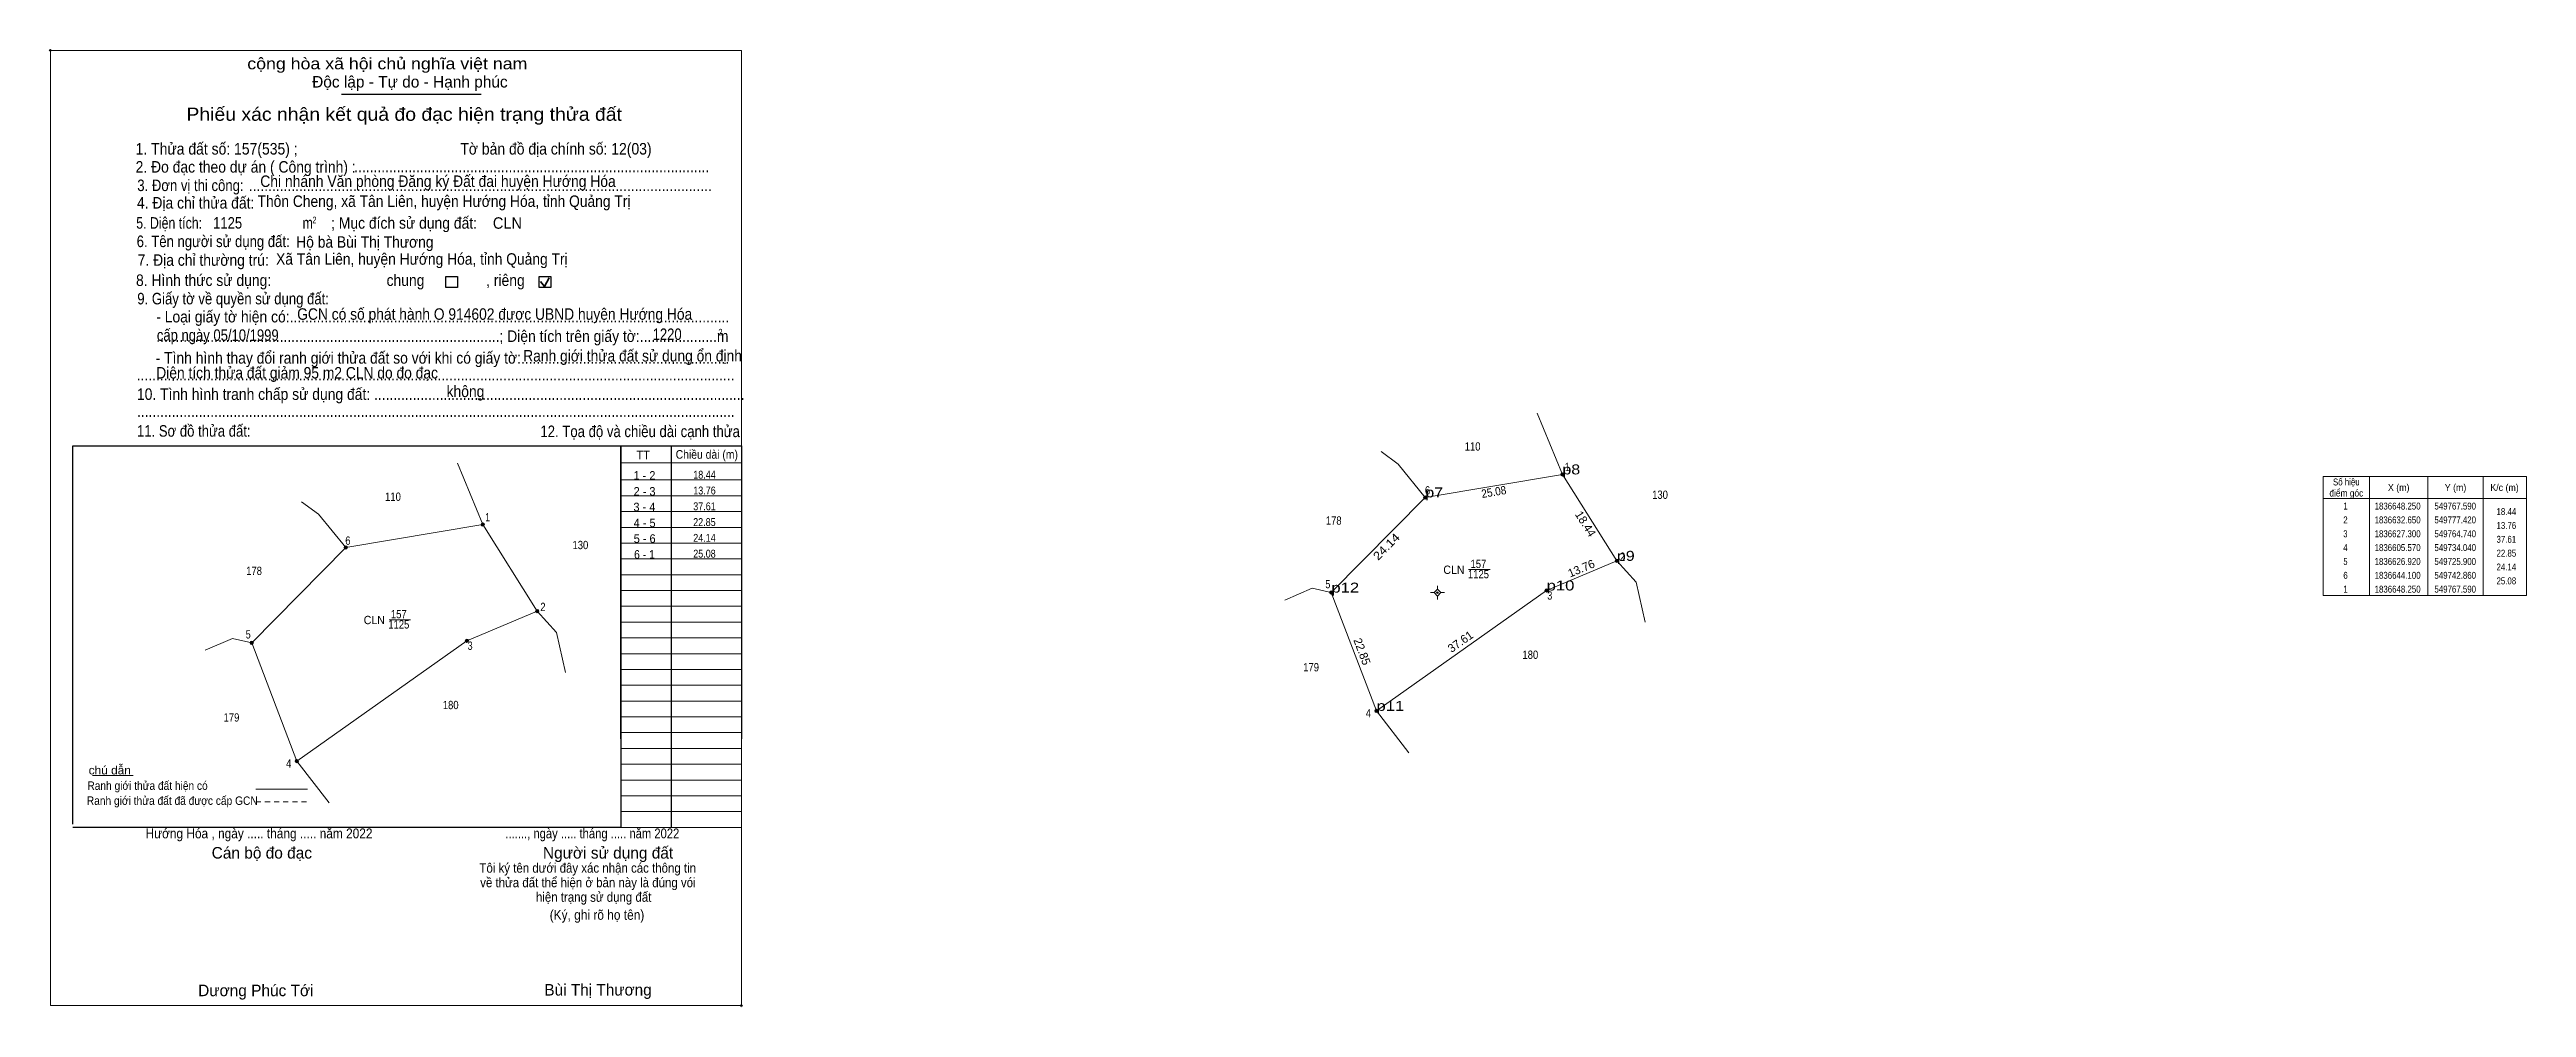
# Model space of a CAD drawing. Header units: metres. Extents: x 549495 to 549942, y 1836552 to 1836725.
import ezdxf
from ezdxf.enums import TextEntityAlignment as Align

# ---------------------------------------------------------------- set-up
doc = ezdxf.new("R2010")
doc.units = ezdxf.units.M
doc.header["$LTSCALE"] = 0.61
doc.header["$PDMODE"] = 32
doc.header["$PDSIZE"] = 0.305
doc.linetypes.add('SHORT_DASHED', pattern=[2.7, 1.5, -1.2])
for name, color, linetype, lineweight in [('1', 7, 'Continuous', 13), ('10', 7, 'Continuous', 13), ('17', 7, 'Continuous', 13), ('2', 7, 'Continuous', 25), ('30', 7, 'Continuous', 13), ('36', 7, 'Continuous', 13), ('53', 7, 'Continuous', 13), ('6', 7, 'Continuous', 13), ('63', 7, 'Continuous', 13)]:
    doc.layers.add(name, color=color, linetype=linetype, lineweight=lineweight)
doc.layers.add('12', color=7, linetype='Continuous')
doc.layers.add('7', color=7, linetype='Continuous')

msp = doc.modelspace()

# ---------------------------------------------------------------- hatches: boundary and pattern name
at = {"layer": '53'}
msp.add_hatch(color=256, dxfattribs=at).paths.add_polyline_path([(549745.1998, 1836626.91, 1), (549744.8998, 1836626.91, 1)])
at = {"layer": '63'}
for points in [[(549767.89, 1836648.25, 1), (549767.29, 1836648.25, 1)], [(549743.16, 1836644.1, 1), (549742.56, 1836644.1, 1)], [(549573.1, 1836639.18, 1), (549572.5, 1836639.18, 1)], [(549548.37, 1836635.03, 1), (549547.77, 1836635.03, 1)], [(549777.72, 1836632.65, 1), (549777.12, 1836632.65, 1)], [(549726.2, 1836626.92, 1), (549725.6, 1836626.92, 1)], [(549765.04, 1836627.3, 1), (549764.44, 1836627.3, 1)], [(549582.93, 1836623.58, 1), (549582.33, 1836623.58, 1)], [(549531.41, 1836617.85, 1), (549530.81, 1836617.85, 1)], [(549570.25, 1836618.23, 1), (549569.65, 1836618.23, 1)], [(549734.34, 1836605.57, 1), (549733.74, 1836605.57, 1)], [(549539.55, 1836596.5, 1), (549538.95, 1836596.5, 1)]]:
    msp.add_hatch(color=256, dxfattribs=at).paths.add_polyline_path(points)

# ---------------------------------------------------------------- linework, layer by layer
at = {"layer": '1'}
msp.add_lwpolyline([(549572.8, 1836639.18), (549582.63, 1836623.58), (549569.95, 1836618.23), (549539.25, 1836596.5), (549531.11, 1836617.85), (549548.07, 1836635.03)], close=True, dxfattribs=at)
at = {"layer": '10'}
msp.add_lwpolyline([(549767.59, 1836648.25), (549777.42, 1836632.65), (549764.74, 1836627.3), (549734.04, 1836605.57), (549725.9, 1836626.92), (549742.86, 1836644.1)], close=True, dxfattribs=at)
at = {"layer": '17'}
msp.add_line((549502.39, 1836593.9), (549509.74, 1836593.9), dxfattribs=at)
at = {"layer": '2'}
for p, q in [((549547.3, 1836716.88), (549572.51, 1836716.88)), ((549498.85, 1836653.42), (549597.74, 1836653.42)), ((549498.85, 1836585.1), (549498.85, 1836653.42)), ((549597.74, 1836653.42), (549597.74, 1836584.54)), ((549597.74, 1836584.54), (549498.85, 1836584.54))]:
    msp.add_line(p, q, dxfattribs=at)
at = {"layer": '2', "lineweight": 35}
for p, q in [((549583.92, 1836682.17), (549584.79, 1836683.71)), ((549583.21, 1836683.09), (549583.92, 1836682.17))]:
    msp.add_line(p, q, dxfattribs=at)
at = {"layer": '2', "lineweight": 13}
msp.add_lwpolyline([(549494.79, 1836724.79), (549619.46, 1836724.79), (549619.46, 1836552.36), (549494.79, 1836552.36)], close=True, dxfattribs=at)
at = {"layer": '2'}
for points in [[(549566.12, 1836683.98), (549568.26, 1836683.98), (549568.26, 1836681.98), (549566.12, 1836681.98)], [(549582.97, 1836683.98), (549585.11, 1836683.98), (549585.11, 1836681.98), (549582.97, 1836681.98)]]:
    msp.add_lwpolyline(points, close=True, dxfattribs=at)
for p in [(549494.79, 1836724.79), (549619.45, 1836552.36)]:
    msp.add_point(p, dxfattribs=at)
at = {"layer": '30', "lineweight": 25}
for p, q in [((549597.74, 1836600.55), (549597.74, 1836653.42)), ((549606.82, 1836653.42), (549606.82, 1836584.54))]:
    msp.add_line(p, q, dxfattribs=at)
at = {"layer": '30'}
for p, q in [((549597.74, 1836650.31), (549619.46, 1836650.31)), ((549597.69, 1836644.38), (549619.4, 1836644.38)), ((549597.74, 1836647.29), (549619.46, 1836647.29)), ((549597.74, 1836641.55), (549619.46, 1836641.55)), ((549597.74, 1836638.69), (549619.46, 1836638.69)), ((549597.74, 1836635.84), (549619.46, 1836635.84)), ((549597.74, 1836632.99), (549619.46, 1836632.99)), ((549597.74, 1836630.14), (549619.46, 1836630.14)), ((549597.74, 1836627.29), (549619.46, 1836627.29)), ((549597.74, 1836624.44), (549619.46, 1836624.44)), ((549597.74, 1836621.59), (549619.46, 1836621.59)), ((549597.74, 1836618.74), (549619.46, 1836618.74)), ((549597.74, 1836615.89), (549619.46, 1836615.89)), ((549597.74, 1836613.04), (549619.46, 1836613.04)), ((549597.74, 1836610.19), (549619.46, 1836610.19)), ((549597.74, 1836607.34), (549619.46, 1836607.34)), ((549597.74, 1836604.49), (549619.46, 1836604.49)), ((549597.74, 1836601.64), (549619.46, 1836601.64)), ((549597.74, 1836598.79), (549619.46, 1836598.79)), ((549597.74, 1836595.94), (549619.46, 1836595.94)), ((549597.74, 1836595.93), (549619.46, 1836595.93)), ((549597.74, 1836593.09), (549619.46, 1836593.09)), ((549597.74, 1836590.24), (549619.46, 1836590.24)), ((549597.74, 1836587.39), (549619.46, 1836587.39)), ((549597.74, 1836584.54), (549619.46, 1836584.54))]:
    msp.add_line(p, q, dxfattribs=at)
at = {"layer": '30', "lineweight": 25}
msp.add_lwpolyline([(549597.74, 1836653.42), (549619.46, 1836653.42), (549619.46, 1836600.55)], dxfattribs=at)
at = {"layer": '36'}
for points in [[(549767.59, 1836648.25), (549777.42, 1836632.65), (549764.74, 1836627.3), (549734.04, 1836605.57), (549725.9, 1836626.92), (549742.86, 1836644.1)], [(549572.8, 1836639.18), (549582.63, 1836623.58), (549569.95, 1836618.23), (549539.25, 1836596.5), (549531.11, 1836617.85), (549548.07, 1836635.03)]]:
    msp.add_lwpolyline(points, close=True, dxfattribs=at)
at = {"layer": '53'}
for p, q in [((549744.43, 1836626.91), (549743.8, 1836626.91)), ((549745.05, 1836628.16), (549745.05, 1836627.53)), ((549745.05, 1836626.29), (549745.05, 1836625.66)), ((549746.3, 1836626.91), (549745.68, 1836626.91))]:
    msp.add_line(p, q, dxfattribs=at)
msp.add_lwpolyline([(549745.05, 1836627.53), (549744.43, 1836626.91), (549745.05, 1836626.29), (549745.68, 1836626.91)], close=True, dxfattribs=at)
msp.add_circle((549745.0498, 1836626.91), 0.15, dxfattribs=at)
at = {"layer": '6'}
msp.add_line((549531.86, 1836591.41), (549541.15, 1836591.41), dxfattribs=at)
at = {"layer": '6', "linetype": 'SHORT_DASHED'}
msp.add_line((549531.86, 1836589.14), (549541.15, 1836589.14), dxfattribs=at)
at = {"layer": '63'}
for p, q in [((549767.59, 1836648.25), (549763.04, 1836659.32)), ((549572.8, 1836639.18), (549568.25, 1836650.25)), ((549913.23, 1836647.88), (549913.23, 1836626.38)), ((549923.73, 1836647.88), (549923.73, 1836626.38)), ((549933.73, 1836647.88), (549933.73, 1836626.38)), ((549904.83, 1836643.88), (549941.53, 1836643.88)), ((549750.68, 1836631.09), (549754.55, 1836631.09)), ((549555.89, 1836622.02), (549559.76, 1836622.02)), ((549734.04, 1836605.57), (549739.9, 1836598.01)), ((549539.25, 1836596.5), (549545.11, 1836588.94))]:
    msp.add_line(p, q, dxfattribs=at)
for points in [[(549742.86, 1836644.1), (549737.95, 1836650.12), (549734.9, 1836652.36)], [(549548.07, 1836635.03), (549543.16, 1836641.05), (549540.11, 1836643.29)], [(549777.42, 1836632.65), (549780.9, 1836628.78), (549782.5, 1836621.57)], [(549725.9, 1836626.92), (549722.46, 1836627.72), (549717.49, 1836625.58)], [(549582.63, 1836623.58), (549586.11, 1836619.71), (549587.71, 1836612.5)], [(549531.11, 1836617.85), (549527.67, 1836618.65), (549522.7, 1836616.51)]]:
    msp.add_lwpolyline(points, dxfattribs=at)
msp.add_lwpolyline([(549904.83, 1836647.88), (549941.53, 1836647.88), (549941.53, 1836626.38), (549904.83, 1836626.38)], close=True, dxfattribs=at)
for centre in [(549767.59, 1836648.25), (549742.86, 1836644.1), (549572.8, 1836639.18), (549548.07, 1836635.03), (549777.42, 1836632.65), (549725.9, 1836626.92), (549764.74, 1836627.3), (549582.63, 1836623.58), (549531.11, 1836617.85), (549569.95, 1836618.23), (549734.04, 1836605.57), (549539.25, 1836596.5)]:
    msp.add_circle(centre, 0.3, dxfattribs=at)
at = {"layer": '7'}
for p in [(549767.59, 1836648.25), (549742.86, 1836644.1), (549777.42, 1836632.65), (549725.9, 1836626.92), (549764.73, 1836627.3), (549734.04, 1836605.57)]:
    msp.add_point(p, dxfattribs=at)

# ---------------------------------------------------------------- texts
at = {"layer": '1'}
for s, height, width, p in [('110', 1.5, 0.85, (549751.395, 1836652.55)), ('1 - 2', 1.555, 0.95, (549601.975, 1836647.29)), ('110', 1.5, 0.85, (549556.605, 1836643.48)), ('2 - 3', 1.555, 0.95, (549601.99, 1836644.41)), ('130', 1.5, 0.85, (549785.205, 1836643.83)), ('3 - 4', 1.555, 0.95, (549601.965, 1836641.59)), ('4 - 5', 1.555, 0.95, (549602.005, 1836638.72)), ('178', 1.5, 0.85, (549726.33, 1836639.17)), ('130', 1.5, 0.85, (549590.415, 1836634.76)), ('5 - 6', 1.555, 0.95, (549602.01, 1836635.89)), ('6 - 1', 1.55, 0.9, (549601.975, 1836633.03)), ('178', 1.5, 0.85, (549531.54, 1836630.1)), ('CLN', 1.5, 0.95, (549748.02, 1836630.29)), ('1125', 1.5, 0.85, (549752.445, 1836629.5)), ('157', 1.5, 0.85, (549752.44, 1836631.35)), ('CLN', 1.5, 0.95, (549553.23, 1836621.22)), ('1125', 1.5, 0.85, (549557.655, 1836620.43)), ('157', 1.5, 0.85, (549557.65, 1836622.28)), ('180', 1.5, 0.85, (549761.805, 1836614.95)), ('179', 1.5, 0.85, (549722.255, 1836612.7)), ('179', 1.5, 0.85, (549527.465, 1836603.63)), ('180', 1.5, 0.85, (549567.015, 1836605.88))]:
    msp.add_text(s, height=height, dxfattribs=dict(at, width=width)).set_placement(p, align=Align.CENTER)
at = {"layer": '12'}
for s, width, p in [('p8', 1.2, (549767.59, 1836648.25)), ('p7', 1.2, (549742.86, 1836644.1)), ('p9', 1.2, (549777.42, 1836632.65)), ('p12', 1.25, (549725.9, 1836626.92)), ('p10', 1.25, (549764.74, 1836627.3)), ('p11', 1.25, (549734.04, 1836605.57))]:
    msp.add_text(s, height=1.8, dxfattribs=dict(at, width=width)).set_placement(p)
at = {"layer": '2'}
for s, height, width, p in [('cộng hòa xã hội chủ nghĩa việt nam', 2.081, 1.15, (549530.32, 1836721.37)), ('1. Thửa đất số: 157(535) ;                                          Tờ bản đồ địa chính số: 12(03)', 2.09, 0.9, (549510.17, 1836705.98)), ('2. Đo đạc theo dự án ( Công trình) : ', 2.082, 0.9, (549510.17, 1836702.72)), ('3. Đơn vị thi công:', 2.082, 0.85, (549510.47, 1836699.39)), ('Chi nhánh Văn phòng Đăng ký Đất đai huyện Hướng Hóa', 2.08, 0.9, (549532.66, 1836700.13)), ('............................................................................................', 2.082, 0.9, (549549.61, 1836702.79)), ('4. Địa chỉ thửa đất:', 2.082, 0.9, (549510.41, 1836696.23)), ('........................................................................................................................', 2.082, 0.9, (549530.59, 1836699.39)), ('Thôn Cheng, xã Tân Liên, huyện Hướng Hóa, tỉnh Quảng Trị', 2.07, 0.9, (549532.17, 1836696.53)), ('5. Diện tích:', 2.082, 0.8, (549510.28, 1836692.6)), ('1125', 2.07, 0.85, (549524.15, 1836692.62)), ('m', 2.081, 0.8, (549540.29, 1836692.6)), ('2', 1.189, 0.8, (549542.07, 1836693.59)), ('; Mục đích sử dụng đất:', 2.081, 0.9, (549545.44, 1836692.6)), ('CLN', 2.07, 0.95, (549574.62, 1836692.59)), ('6. Tên người sử dụng đất:', 2.082, 0.85, (549510.36, 1836689.28)), ('7. Địa chỉ thường trú:', 2.082, 0.9, (549510.54, 1836685.9)), ('Xã Tân Liên, huyện Hướng Hóa, tỉnh Quảng Trị', 2.07, 0.9, (549535.51, 1836686.1)), ('Hộ bà Bùi Thị Thương', 2.07, 0.9, (549539.15, 1836689.17)), ('8. Hình thức sử dụng:', 2.082, 0.9, (549510.24, 1836682.26)), ('chung                , riêng', 2.081, 0.9, (549555.45, 1836682.26)), ('9. Giấy tờ về quyền sử dụng đất:', 2.082, 0.85, (549510.47, 1836678.94)), ('     - Loại giấy tờ hiện có:..................................................................................................................', 2.081, 0.9, (549510.41, 1836675.68)), ('cấp ngày 05/10/1999', 2.07, 0.85, (549514, 1836672.36)), ('GCN có số phát hành O 914602 được UBND huyện Hướng Hóa ', 2.07, 0.9, (549539.32, 1836676.16)), ('1220', 2.07, 0.85, (549603.45, 1836672.52)), ('     - Tình hình thay đổi ranh giới thửa đất so với khi có giấy tờ:......................................................', 2.081, 0.9, (549510.3, 1836668.24)), ('     .........................................................................................; Diện tích trên giấy tờ:....................m', 2.081, 0.9, (549510.41, 1836672.16)), ('Ranh giới thửa đất sử dụng ổn định', 2.07, 0.9, (549580.1, 1836668.63)), ('2', 1.189, 0.8, (549615.32, 1836673.33)), ('Diện tích thửa đất giảm 95 m2 CLN do đo đạc', 2.07, 0.9, (549513.89, 1836665.56)), ('...........................................................................................................................................................', 2.081, 0.9, (549510.36, 1836665.22)), ('10. Tình hình tranh chấp sử dụng đất: ................................................................................................', 2.082, 0.9, (549510.41, 1836661.7)), ('không', 2.081, 0.9, (549566.27, 1836662.2)), ('11. Sơ đồ thửa đất:', 2.082, 0.85, (549510.41, 1836655.06)), ('...........................................................................................................................................................', 2.081, 0.9, (549510.41, 1836658.62)), ('12. Tọa độ và chiều dài cạnh thửa', 2.086, 0.85, (549583.2, 1836654.98)), ('Hướng Hóa , ngày ..... tháng ..... năm 2022', 1.78, 0.9, (549511.96, 1836582.56)), ('......., ngày ..... tháng ..... năm 2022', 1.78, 0.85, (549576.88, 1836582.56)), ('(Ký, ghi rõ họ tên)', 1.784, 0.9, (549584.88, 1836567.86))]:
    msp.add_text(s, height=height, dxfattribs=dict(at, width=width)).set_placement(p)
for s, height, p in [('Độc lập - Tự do - Hạnh phúc', 2.081, (549542.02, 1836718.08)), ('Cán bộ đo đạc', 2.081, (549523.89, 1836578.91)), ('Người sử dụng đất', 2.081, (549583.66, 1836578.91)), ('Dương Phúc Tới', 2.08, (549521.45, 1836554.07)), ('Bùi Thị Thương', 2.07, (549583.92, 1836554.19))]:
    msp.add_text(s, height=height, dxfattribs=at).set_placement(p)
for s, height, width, p in [('Phiếu xác nhận kết quả đo đạc hiện trạng thửa đất', 2.378, 1.1, (549558.625, 1836712.08)), ('Tôi ký tên dưới đây xác nhận các thông tin', 1.719, 0.9, (549591.74, 1836576.36)), ('về thửa đất thể hiện ở bản này là đúng vói', 1.719, 0.9, (549591.77, 1836573.73)), ('hiện trạng sử dụng đất', 1.719, 0.9, (549592.81, 1836571.11))]:
    msp.add_text(s, height=height, dxfattribs=dict(at, width=width)).set_placement(p, align=Align.CENTER)
msp.add_text('.', height=0.5946, dxfattribs=at).set_placement((549619.4295, 1836552.03), align=Align.CENTER)
at = {"layer": '30'}
for s, height, width, p in [('TT', 1.55, 0.95, (549600.53, 1836650.99)), ('Chiều dài (m)', 1.555, 0.9, (549607.61, 1836651.08))]:
    msp.add_text(s, height=height, dxfattribs=dict(at, width=width)).set_placement(p)
at = {"layer": '6'}
for s, height, width, p in [('chú dẫn', 1.524, 1.05, (549501.7, 1836594.1)), ('Ranh giới thửa đất đã được cấp GCN', 1.528, 0.9, (549501.36, 1836588.6)), ('Ranh giới thửa đất hiện có ', 1.524, 0.9, (549501.47, 1836591.31))]:
    msp.add_text(s, height=height, dxfattribs=dict(at, width=width)).set_placement(p)
at = {"layer": '63'}
for s, height, width, p in [('18.44', 1.425, 0.85, (549614.83, 1836647.48)), (' 1', 1.5, 0.75, (549768.89, 1836648.85)), ('13.76', 1.425, 0.85, (549614.83, 1836644.63)), (' 6', 1.5, 0.85, (549743.73, 1836644.62)), (' 1', 1.5, 0.75, (549574.1, 1836639.78)), ('37.61', 1.425, 0.85, (549614.83, 1836641.78)), ('22.85', 1.425, 0.85, (549614.82, 1836638.93)), ('18.44', 1.25, 0.85, (549939.68, 1836640.91)), ('13.76', 1.25, 0.85, (549939.68, 1836638.41)), (' 6', 1.5, 0.85, (549548.94, 1836635.55)), ('24.14', 1.425, 0.85, (549614.83, 1836636.08)), ('25.08', 1.425, 0.85, (549614.83, 1836633.23)), ('37.61', 1.25, 0.85, (549939.68, 1836635.91)), ('22.85', 1.25, 0.85, (549939.68, 1836633.41)), (' 2', 1.5, 0.85, (549778.92, 1836632.65)), ('24.14', 1.25, 0.85, (549939.68, 1836630.91)), (' 5', 1.5, 0.8, (549725.72, 1836627.7)), (' 3', 1.5, 0.8, (549765.76, 1836625.65)), ('25.08', 1.25, 0.85, (549939.68, 1836628.41)), (' 2', 1.5, 0.85, (549584.13, 1836623.58)), (' 5', 1.5, 0.8, (549530.93, 1836618.63)), (' 3', 1.5, 0.8, (549570.97, 1836616.58)), (' 4', 1.5, 0.85, (549733.06, 1836604.4)), (' 4', 1.5, 0.85, (549538.27, 1836595.33))]:
    msp.add_text(s, height=height, dxfattribs=dict(at, width=width)).set_placement(p, align=Align.RIGHT)
for s, rotation, width, p in [('25.08', 9.526, 0.9, (549755.3409, 1836644.3577)), ('24.14', 45.369, 1.15, (549736.3715, 1836634.6781))]:
    msp.add_text(s, height=1.5, rotation=rotation, dxfattribs=dict(at, width=width)).set_placement(p, align=Align.CENTER)
for s, width, p in [('điểm góc', 0.9, (549909.03, 1836644.26)), ('Số hiệu', 0.85, (549909.03, 1836646.26)), ('X (m)', 0.95, (549918.48, 1836645.26)), ('Y (m)', 0.95, (549928.735, 1836645.26)), ('K/c (m)', 0.95, (549937.575, 1836645.26)), (' 2', 0.85, (549908.685, 1836639.41)), (' 1', 0.75, (549908.68, 1836641.91)), ('1836648.250', 0.85, (549918.28, 1836641.91)), ('1836632.650', 0.85, (549918.28, 1836639.41)), ('549767.590', 0.85, (549928.68, 1836641.91)), ('549777.420', 0.85, (549928.68, 1836639.41)), (' 4', 0.85, (549908.68, 1836634.41)), (' 3', 0.8, (549908.675, 1836636.91)), ('1836627.300', 0.85, (549918.28, 1836636.91)), ('1836605.570', 0.85, (549918.28, 1836634.41)), ('549764.740', 0.85, (549928.68, 1836636.91)), ('549734.040', 0.85, (549928.68, 1836634.41)), (' 5', 0.8, (549908.685, 1836631.91)), (' 6', 0.85, (549908.685, 1836629.41)), ('1836626.920', 0.85, (549918.28, 1836631.91)), ('1836644.100', 0.85, (549918.28, 1836629.41)), ('549725.900', 0.85, (549928.68, 1836631.91)), ('549742.860', 0.85, (549928.68, 1836629.41)), (' 1', 0.75, (549908.68, 1836626.91)), ('1836648.250', 0.85, (549918.28, 1836626.91)), ('549767.590', 0.85, (549928.68, 1836626.91))]:
    msp.add_text(s, height=1.25, dxfattribs=dict(at, width=width)).set_placement(p, align=Align.CENTER)
for s, rotation, p in [('18.44', 302.216, (549771.1316, 1836638.9298)), ('13.76', 22.876, (549771.2934, 1836630.5977)), ('22.85', 290.87, (549730.7484, 1836616.0122)), ('37.61', 35.292, (549749.6317, 1836617.4559))]:
    msp.add_text(s, height=1.5, rotation=rotation, dxfattribs=at).set_placement(p, align=Align.CENTER)

doc.saveas('drawing.dxf')
